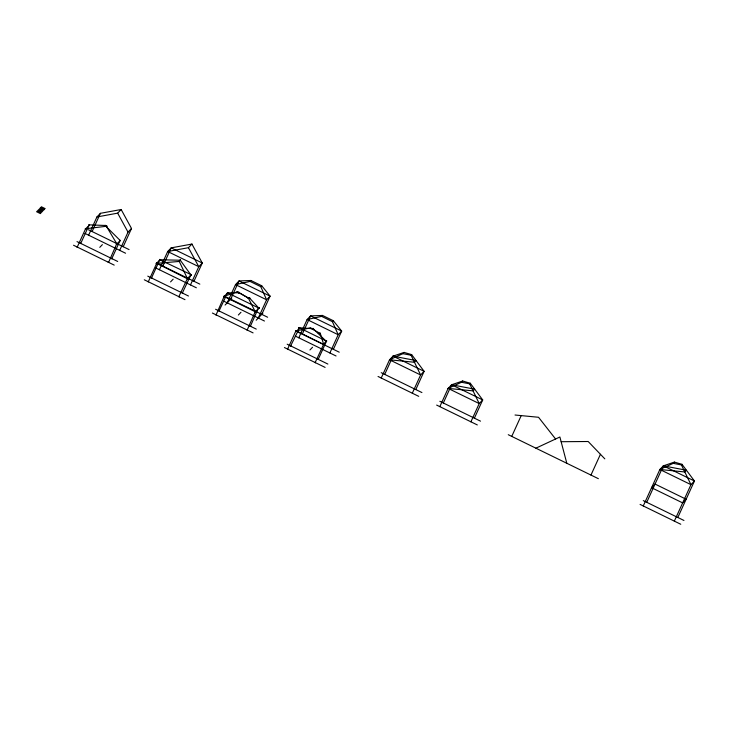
<?xml version="1.0" encoding="UTF-8"?>
<svg xmlns="http://www.w3.org/2000/svg" width="731" height="731" viewBox="0 0 731 731"><rect width="100%" height="100%" fill="white"/><g stroke="black" fill="none" stroke-linecap="round" stroke-linejoin="round"><path stroke-width="1.1" d="M116.978 244.099L106.452 226.363L106.936 226.107L106.68 226.637L105.072 225.459L89.063 224.846L89.346 225.276M104.926 225.614L105.118 225.404M89.292 225.358L89.1 224.938M313.252 328.749L299.226 327.79C295.415 334.405 295.498 329.197 296.43 331.152M106.562 226.007L106.342 226.473M77.248 247.069L85.564 228.83L89.081 225.477M85.819 229.068L85.235 228.712L85.856 228.922M88.999 225.523L89.018 224.901M119.793 240.371L120.377 240.536M156.343 263.041L156.196 263.69L156.79 263.27M160.107 259.807L159.568 259.816L159.897 259.423M187.145 278.502L187.876 278.447L187.118 278.383L187.666 278.895L156.662 263.306M227.77 292.592L227.323 292.976L227.926 292.93M255.512 311.735L254.891 311.698L255.475 311.479M259.012 308.098L258.372 308.016L258.984 307.833M299.308 327.479L299.143 328.118L299.317 327.497M323.778 344.402C322.088 345.041 327.415 340.308 326.784 340.938M323.742 344.484L296.146 330.869L310.154 327.936L313.206 328.722L326.391 341.423L326.291 340.957M248.348 298.038L237.146 291.605L249.289 298.531L249.673 297.956L249.344 298.568L249.764 298.074M258.445 308.19L258.911 307.751M227.871 293.003L227.679 292.51M190.663 274.746C191.787 275.852 190.279 274.006 191.23 274.838M159.696 259.551L160.116 259.916M238.964 293.003L239.028 292.336M249.308 298.513L249.618 297.928L249.198 298.431M224.253 296.165L224.033 296.804L224.28 296.183M258.536 308.272L258.984 308.071M299.08 328.055L299.518 327.872L290.673 345.854M191.12 274.664L159.632 259.679L159.943 260.062M190.636 275.039L190.882 274.637L190.645 275.112M116.933 243.834L116.302 243.944L116.923 244.209M180.584 260.117L180 260.382L180.539 260.017M299.326 327.634L299.271 328.1M180.402 259.971L180.255 260.583M320.443 333.281L320.151 333.839L320.425 333.281M299.116 328.045L299.153 328.109M80.739 243.423L89.054 225.185M88.625 235.19L96.931 216.961L100.421 213.315L121.154 209.505L131.507 228.483L123.201 246.722M92.115 231.544L100.421 213.315M108.087 262.073L108.581 262.411L116.658 243.962L120.432 240.453M111.825 258.591L120.112 240.38M119.701 250.367L128.016 232.129L131.507 228.483M148.283 281.782L156.626 263.471M151.509 277.972L159.824 259.733L180.301 260.245L190.901 274.911L182.311 293.067M159.395 269.739L167.701 251.51L171.191 247.864L191.924 244.053L202.277 263.032L193.971 281.271M162.885 266.093L171.191 247.864L202.277 263.032L198.786 266.678L190.48 284.916M178.857 296.622L187.41 278.557L190.901 274.911M216.129 314.805L224.143 296.484L227.633 292.839L239.019 292.784M219.081 310.903L227.505 292.884M227.204 302.844L235.51 284.606L239 280.96L250.907 280.485L261.707 285.757L270.086 296.137L261.78 314.367M230.694 299.198L239 280.96L270.086 296.137L266.596 299.783L258.29 318.012M247.215 329.973L255.22 311.662L258.975 308.18M250.404 326.245L258.472 307.842M287.639 349.043L295.945 330.814M298.796 337.795L307.102 319.557L310.593 315.911L322.499 315.436L333.299 320.708L341.679 331.088L333.373 349.317M302.287 334.14L310.593 315.911L341.679 331.088L338.188 334.734L329.882 352.963M315.171 362.539L323.632 344.301L320.315 333.455M318.223 359.35L326.529 341.121L299.253 327.799M381.226 378.028L389.532 359.798L393.022 356.152L404.088 352.406L411.672 354.636L424.108 371.33L415.793 389.559M384.716 374.382L393.022 356.152L416.094 360.566L414.468 362.256L389.532 359.798L402.891 353.649L404.088 352.406M412.302 393.205L420.617 374.976L424.108 371.33L393.022 356.152M439.824 406.637L448.13 388.408L451.621 384.762L462.686 381.006L470.271 383.245L482.707 399.93L474.392 418.159M443.315 402.991L451.621 384.762L474.684 389.175L473.067 390.866L448.13 388.408L461.489 382.258L462.686 381.006M470.901 421.805L479.216 403.576L482.707 399.93L451.621 384.762M511.746 436.398L521.212 415.61M590.968 475.068L600.434 454.289M643.262 505.953L659.874 469.485L663.364 465.839L674.43 462.093L682.014 464.322L694.45 481.016L677.829 517.475M646.752 502.298L663.364 465.839L686.436 470.252L684.81 471.952L659.874 469.485L673.233 463.344L674.43 462.093M674.338 521.121L690.959 484.662L694.45 481.016L663.364 465.839M227.588 292.857L258.747 308.025L249.554 298.029M310.154 328.027L320.361 333.473M326.547 341.021L326.264 341.066M248.513 297.773L247.919 298.093L248.522 297.901M320.224 333.628L318.04 332.852M223.85 296.411L255.238 311.708L248.248 297.91M248.293 297.937L249.49 298.257M237.411 291.76L224.243 296.229L224.271 296.759M313.297 328.429L313.051 328.95M159.769 259.414L159.778 260.072M180.21 259.98L180 260.382M313.151 328.411L312.941 328.941M96.931 216.961L117.664 213.15L121.154 209.505M99.781 247.352L102.377 244.638M156.361 263.69L159.824 259.733M188.434 247.699L198.786 266.678L167.701 251.51L188.434 247.699L191.924 244.053M179.524 261.232L178.94 261.543L180.301 260.245M170.551 281.901L173.146 279.187M225.093 305.046L231.754 298.093M250.011 281.417L260.812 286.689L266.596 299.783L235.51 284.606L250.011 281.417L250.907 280.485M260.812 286.689L261.707 285.757M238.361 315.006L240.956 312.292M256.179 320.224L262.84 313.261M321.603 316.368L332.404 321.64L338.188 334.734L307.102 319.557L321.603 316.368L322.499 315.436M332.404 321.64L333.299 320.708M309.953 349.957L312.557 347.243M402.891 353.649L411.078 355.257L411.672 354.636M461.489 382.258L469.677 383.857L470.271 383.245M673.233 463.344L681.429 464.943L682.014 464.322M187.246 278.401L187.62 278.401M104.898 225.632L105.227 225.303M178.931 261.47L156.343 263.388M187.127 278.657L187.666 278.593L187.191 278.721M106.297 226.372L106.653 226.025M116.375 244.136L116.887 243.889M106.708 226.244L85.6 228.748M238.973 292.345L238.818 292.957M187.447 278.621L179.223 261.369M535.896 448.185L559.891 436.992L566.808 463.28M178.994 261.534L179.47 261.205M119.875 240.197L105.072 225.459M80.474 243.249L81.04 243.505M80.986 243.587L80.447 243.332M77.513 247.233L77.011 246.895L77.55 247.151M111.523 258.509L112.126 258.683M112.026 258.756L111.541 258.518M151.253 277.798L151.81 278.054M151.756 278.136L151.226 277.899M147.763 281.444L148.32 281.7M182.33 292.976L182.896 293.232M179.305 296.95L178.812 296.704M219.519 311.232L219.072 311.031M255.466 311.826L254.936 311.589M216.074 314.887L215.544 314.641M250.139 326.081L250.706 326.328M250.669 326.41L250.139 326.19M247.16 330.056L246.987 329.818M291.157 346.192L290.627 345.946M288.124 349.381L287.612 349.171M317.958 359.186L318.524 359.442M318.424 359.515L317.921 359.268M315.436 362.713L314.924 362.375L315.463 362.631M561.143 441.716L588.181 441.506L604.82 458.858M515.026 415.016L538.537 417.273L555.578 439.002M659.874 469.485L690.959 484.662L681.429 464.943M389.532 359.798L420.617 374.976L411.078 355.257M448.13 388.408L479.216 403.576L469.677 383.857M41.311 206.745L45.194 208.637M88.387 229.726L129.067 249.582M159.157 264.275L199.837 284.131M226.966 297.371L267.647 317.236M298.559 332.322L339.239 352.187M381.235 372.682L421.915 392.547M439.834 401.292L480.514 421.147M508.264 434.698L598.36 478.677M643.271 500.607L683.951 520.463M40.662 207.421L44.545 209.313M40.104 208.006L43.988 209.898M39.355 208.783L43.248 210.683M38.642 209.532L42.526 211.433M37.93 210.272L41.822 212.164M84.887 233.372L125.577 253.228M155.666 267.921L196.347 287.776M223.768 301.163L264.458 321.028M295.361 336.114L336.05 355.979M378.046 376.474L418.726 396.339M436.645 405.084L477.325 424.939M640.082 504.399L680.762 524.255M37.208 211.021L41.1 212.922M36.55 211.716L40.433 213.616M77.011 241.595L117.691 261.46M147.781 276.144L188.47 296.009M215.59 309.25L256.27 329.105M287.182 344.2L327.872 364.056M284.432 347.536L325.112 367.401M73.52 245.241L114.2 265.106M144.29 279.79L184.97 299.655M212.401 313.042L253.081 332.897M224.07 296.192L224.271 296.731M117.664 213.15L128.016 232.129M655.058 484.068L651.568 487.714L682.653 502.891L686.144 499.246L655.058 484.068"/></g></svg>
